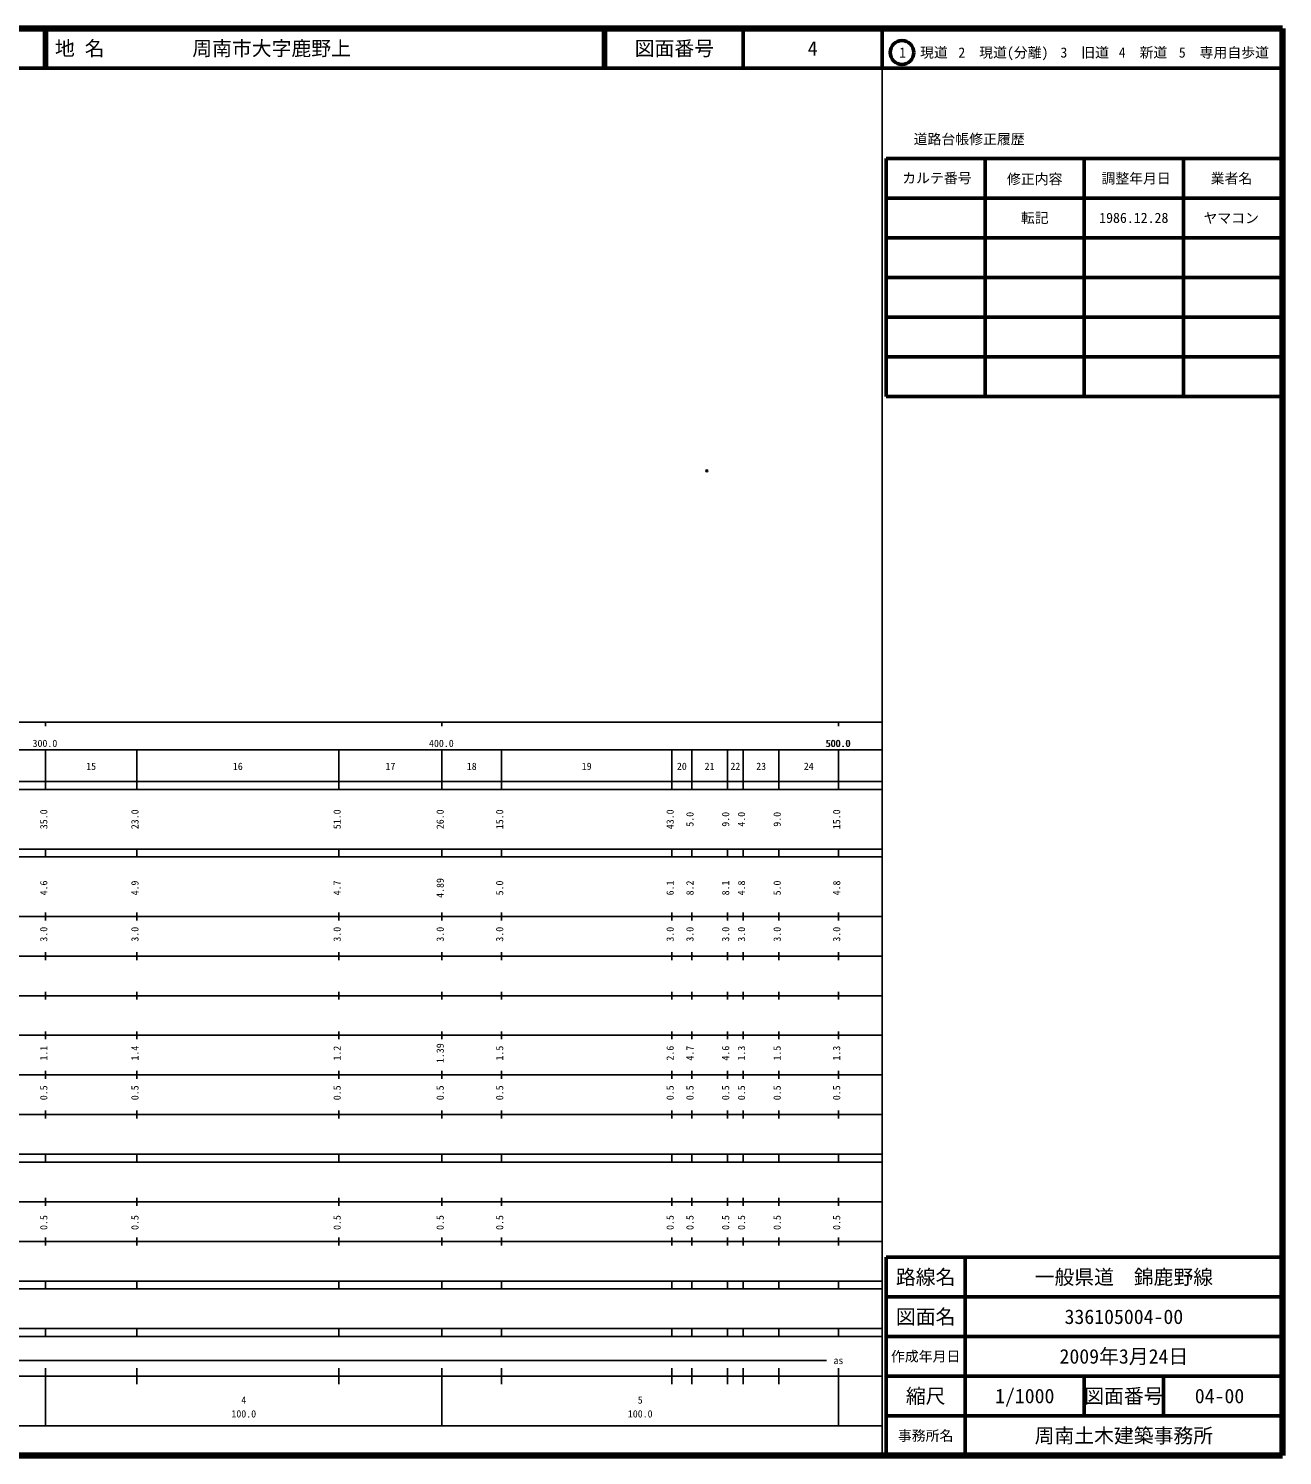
# Model space of a CAD drawing. Units: millimetres on the paper. Extents: x 40 to 680, y 20 to 380.
# Drawn here: x 363.7 to 680, y 20 to 380 of the extents above; entities that cross this region are included whole.
import ezdxf
from ezdxf.enums import TextEntityAlignment as Align

# ---------------------------------------------------------------- set-up
doc = ezdxf.new("R2010")
doc.units = ezdxf.units.MM
doc.header["$PDMODE"] = 32
doc.header["$PDSIZE"] = 0.5
doc.layers.add('M-OTRS', color=6, linetype='Continuous')
doc.layers.add('M-TTL-TXT', color=7, linetype='Continuous')
for name, color, linetype, lineweight in [('M-TTL', 2, 'Continuous', 140), ('M-TTL-BAND', 7, 'Continuous', 25), ('M-TTL-FRAM', 2, 'Continuous', 50), ('M-TTL-LINE', 7, 'Continuous', 50)]:
    doc.layers.add(name, color=color, linetype=linetype, lineweight=lineweight)
doc.styles.add('ＭＳ ゴシック', font='')
doc.styles.get('ＭＳ ゴシック').set_extended_font_data('MS Gothic')

msp = doc.modelspace()

# ---------------------------------------------------------------- linework, layer by layer
at = {"layer": 'M-OTRS'}
msp.add_point((534.775, 268.395), dxfattribs=at)
at = {"layer": 'M-TTL'}
for p, q in [((680, 380), (40, 380)), ((680, 20), (680, 380)), ((40, 20), (680, 20))]:
    msp.add_line(p, q, dxfattribs=at)
at = {"layer": 'M-TTL-BAND'}
for p, q in [((579, 20), (579, 370)), ((40, 205), (579, 205)), ((368, 205), (368, 204)), ((468, 205), (468, 204)), ((568, 205), (568, 204)), ((68, 198), (579, 198)), ((368, 188), (368, 198)), ((391, 188), (391, 198)), ((442, 188), (442, 198)), ((468, 188), (468, 198)), ((483, 188), (483, 198)), ((526, 188), (526, 198)), ((531, 188), (531, 198)), ((540, 188), (540, 198)), ((544, 188), (544, 198)), ((553, 188), (553, 198)), ((568, 188), (568, 198)), ((40, 190), (579, 190)), ((40, 188), (579, 188)), ((40, 173), (579, 173)), ((368, 171), (368, 173)), ((391, 171), (391, 173)), ((442, 171), (442, 173)), ((468, 171), (468, 173)), ((483, 171), (483, 173)), ((526, 171), (526, 173)), ((531, 171), (531, 173)), ((540, 171), (540, 173)), ((544, 171), (544, 173)), ((553, 171), (553, 173)), ((568, 171), (568, 173)), ((40, 171), (579, 171)), ((40, 156), (579, 156)), ((368, 155), (368, 157)), ((391, 155), (391, 157)), ((442, 155), (442, 157)), ((468, 155), (468, 157)), ((483, 155), (483, 157)), ((526, 155), (526, 157)), ((531, 155), (531, 157)), ((540, 155), (540, 157)), ((544, 155), (544, 157)), ((553, 155), (553, 157)), ((568, 155), (568, 157)), ((46, 146), (579, 146)), ((368, 145), (368, 147)), ((391, 145), (391, 147)), ((442, 145), (442, 147)), ((468, 145), (468, 147)), ((483, 145), (483, 147)), ((526, 145), (526, 147)), ((531, 145), (531, 147)), ((540, 145), (540, 147)), ((544, 145), (544, 147)), ((553, 145), (553, 147)), ((568, 145), (568, 147)), ((368, 135), (368, 137)), ((391, 135), (391, 137)), ((442, 135), (442, 137)), ((468, 135), (468, 137)), ((483, 135), (483, 137)), ((526, 135), (526, 137)), ((531, 135), (531, 137)), ((540, 135), (540, 137)), ((544, 135), (544, 137)), ((553, 135), (553, 137)), ((568, 135), (568, 137)), ((52, 136), (579, 136)), ((46, 126), (579, 126)), ((368, 125), (368, 127)), ((391, 125), (391, 127)), ((442, 125), (442, 127)), ((468, 125), (468, 127)), ((483, 125), (483, 127)), ((526, 125), (526, 127)), ((531, 125), (531, 127)), ((540, 125), (540, 127)), ((544, 125), (544, 127)), ((553, 125), (553, 127)), ((568, 125), (568, 127)), ((52, 116), (579, 116)), ((368, 115), (368, 117)), ((391, 115), (391, 117)), ((442, 115), (442, 117)), ((468, 115), (468, 117)), ((483, 115), (483, 117)), ((526, 115), (526, 117)), ((531, 115), (531, 117)), ((540, 115), (540, 117)), ((544, 115), (544, 117)), ((553, 115), (553, 117)), ((568, 115), (568, 117)), ((46, 106), (579, 106)), ((368, 105), (368, 107)), ((391, 105), (391, 107)), ((442, 105), (442, 107)), ((468, 105), (468, 107)), ((483, 105), (483, 107)), ((526, 105), (526, 107)), ((531, 105), (531, 107)), ((540, 105), (540, 107)), ((544, 105), (544, 107)), ((553, 105), (553, 107)), ((568, 105), (568, 107)), ((40, 96), (579, 96)), ((40, 94), (579, 94)), ((368, 94), (368, 96)), ((391, 94), (391, 96)), ((442, 94), (442, 96)), ((468, 94), (468, 96)), ((483, 94), (483, 96)), ((526, 94), (526, 96)), ((531, 94), (531, 96)), ((540, 94), (540, 96)), ((544, 94), (544, 96)), ((553, 94), (553, 96)), ((568, 94), (568, 96)), ((49, 84), (579, 84)), ((368, 83), (368, 85)), ((391, 83), (391, 85)), ((442, 83), (442, 85)), ((468, 83), (468, 85)), ((483, 83), (483, 85)), ((526, 83), (526, 85)), ((531, 83), (531, 85)), ((540, 83), (540, 85)), ((544, 83), (544, 85)), ((553, 83), (553, 85)), ((568, 83), (568, 85)), ((40, 74), (579, 74)), ((368, 73), (368, 75)), ((391, 73), (391, 75)), ((442, 73), (442, 75)), ((468, 73), (468, 75)), ((483, 73), (483, 75)), ((526, 73), (526, 75)), ((531, 73), (531, 75)), ((540, 73), (540, 75)), ((544, 73), (544, 75)), ((553, 73), (553, 75)), ((568, 73), (568, 75)), ((40, 64), (579, 64)), ((40, 62), (579, 62)), ((368, 62), (368, 64)), ((391, 62), (391, 64)), ((442, 62), (442, 64)), ((468, 62), (468, 64)), ((483, 62), (483, 64)), ((526, 62), (526, 64)), ((531, 62), (531, 64)), ((540, 62), (540, 64)), ((544, 62), (544, 64)), ((553, 62), (553, 64)), ((568, 62), (568, 64)), ((40, 52), (579, 52)), ((368, 50), (368, 52)), ((391, 50), (391, 52)), ((442, 50), (442, 52)), ((468, 50), (468, 52)), ((483, 50), (483, 52)), ((526, 50), (526, 52)), ((531, 50), (531, 52)), ((540, 50), (540, 52)), ((544, 50), (544, 52)), ((553, 50), (553, 52)), ((568, 50), (568, 52)), ((40, 50), (579, 50)), ((71, 44), (565, 44)), ((40, 40), (579, 40)), ((368, 27.5), (368, 42)), ((391, 38), (391, 42)), ((442, 38), (442, 42)), ((468, 27.5), (468, 42)), ((483, 38), (483, 42)), ((526, 38), (526, 42)), ((531, 38), (531, 42)), ((540, 38), (540, 42)), ((544, 38), (544, 42)), ((553, 38), (553, 42)), ((568, 27.5), (568, 42)), ((68, 27.5), (579, 27.5))]:
    msp.add_line(p, q, dxfattribs=at)
at = {"layer": 'M-TTL-FRAM'}
for p, q in [((580, 347.197), (580, 287.197)), ((580, 347.197), (680, 347.197)), ((580, 287.197), (680, 287.197)), ((680, 70), (580, 70)), ((580, 70), (580, 20))]:
    msp.add_line(p, q, dxfattribs=at)
at = {"layer": 'M-TTL-LINE'}
for p, q in [((367.75, 380), (367.75, 370)), ((368.25, 380), (368.25, 370)), ((508.747, 380), (508.747, 370)), ((509.247, 380), (509.247, 370)), ((543.997, 380), (543.997, 370)), ((579, 380), (579, 370)), ((40, 370), (680, 370)), ((605, 347.197), (605, 287.197)), ((630, 347.197), (630, 287.197)), ((655, 347.197), (655, 287.197)), ((580, 337.197), (680, 337.197)), ((580, 327.197), (680, 327.197)), ((580, 317.197), (680, 317.197)), ((580, 307.197), (680, 307.197)), ((580, 297.197), (680, 297.197)), ((600, 70), (600, 20)), ((680, 60), (580, 60)), ((680, 50), (580, 50)), ((680, 40), (580, 40)), ((630, 40), (630, 30)), ((650, 40), (650, 30)), ((680, 30), (580, 30))]:
    msp.add_line(p, q, dxfattribs=at)
msp.add_circle((584.031, 373.958), 3, dxfattribs=at)

# ---------------------------------------------------------------- texts
at = {"layer": 'M-TTL-BAND', "style": 'ＭＳ ゴシック'}
for s, p in [('300.0', (367.844, 198.195)), ('400.0', (467.844, 198.195)), ('500.0', (567.844, 198.195)), ('500.0', (568, 198.195)), ('15', (379.5, 192.405)), ('16', (416.5, 192.405)), ('17', (455, 192.405)), ('18', (475.5, 192.405)), ('19', (504.5, 192.405)), ('20', (528.5, 192.405)), ('21', (535.5, 192.405)), ('22', (542, 192.405)), ('23', (548.5, 192.405)), ('24', (560.5, 192.405)), ('as', (568, 42.5)), ('4', (418, 32.523)), ('5', (518, 32.523)), ('100.0', (418, 29.033)), ('100.0', (518, 29.033))]:
    msp.add_text(s, height=1.833, dxfattribs=at).set_placement(p, align=Align.BOTTOM_CENTER)
for s, p in [('35.0', (369, 180.5)), ('23.0', (392, 180.5)), ('51.0', (443, 180.5)), ('26.0', (469, 180.5)), ('15.0', (484, 180.5)), ('43.0', (527, 180.5)), ('5.0', (532, 180.5)), ('9.0', (541, 180.5)), ('4.0', (545, 180.5)), ('9.0', (554, 180.5)), ('15.0', (569, 180.5)), ('4.6', (369, 163.174)), ('4.9', (392, 163.174)), ('4.7', (443, 163.174)), ('4.89', (469, 163.174)), ('5.0', (484, 163.174)), ('6.1', (527, 163.174)), ('8.2', (532, 163.174)), ('8.1', (541, 163.174)), ('4.8', (545, 163.174)), ('5.0', (554, 163.174)), ('4.8', (569, 163.174)), ('3.0', (369, 151.5)), ('3.0', (392, 151.5)), ('3.0', (443, 151.5)), ('3.0', (469, 151.5)), ('3.0', (484, 151.5)), ('3.0', (527, 151.5)), ('3.0', (532, 151.5)), ('3.0', (541, 151.5)), ('3.0', (545, 151.5)), ('3.0', (554, 151.5)), ('3.0', (569, 151.5)), ('1.1', (369, 121.5)), ('1.4', (392, 121.5)), ('1.2', (443, 121.5)), ('1.39', (469, 121.5)), ('1.5', (484, 121.5)), ('2.6', (527, 121.5)), ('4.7', (532, 121.5)), ('4.6', (541, 121.5)), ('1.3', (545, 121.5)), ('1.5', (554, 121.5)), ('1.3', (569, 121.5)), ('0.5', (369, 111.5)), ('0.5', (392, 111.5)), ('0.5', (443, 111.5)), ('0.5', (469, 111.5)), ('0.5', (484, 111.5)), ('0.5', (527, 111.5)), ('0.5', (532, 111.5)), ('0.5', (541, 111.5)), ('0.5', (545, 111.5)), ('0.5', (554, 111.5)), ('0.5', (569, 111.5)), ('0.5', (369, 78.764)), ('0.5', (392, 78.764)), ('0.5', (443, 78.764)), ('0.5', (469, 78.764)), ('0.5', (484, 78.764)), ('0.5', (527, 78.764)), ('0.5', (532, 78.764)), ('0.5', (541, 78.764)), ('0.5', (545, 78.764)), ('0.5', (554, 78.764)), ('0.5', (569, 78.764))]:
    msp.add_text(s, height=1.833, rotation=90, dxfattribs=at).set_placement(p, align=Align.BOTTOM_CENTER)
at = {"layer": 'M-TTL-TXT', "style": 'ＭＳ ゴシック'}
for s, p in [('地 名', (370.38, 375)), ('周南市大字鹿野上', (405.024, 375))]:
    msp.add_text(s, height=3.666, dxfattribs=at).set_placement(p, align=Align.MIDDLE_LEFT)
for s, height, p in [('図面番号', 3.666, (526.622, 375)), ('4', 3.666, (561.497, 375)), ('1\u3000現道', 2.566, (589.448, 373.958)), ('2\u3000現道(分離)', 2.566, (609.619, 373.958)), ('3\u3000旧道', 2.566, (630.121, 373.958)), ('4\u3000新道', 2.566, (644.824, 373.958)), ('5\u3000専用自歩道', 2.566, (665.228, 373.958)), ('道路台帳修正履歴', 2.566, (600.968, 352.113)), ('カルテ番号', 2.566, (592.839, 342.277)), ('修正内容', 2.566, (617.509, 342.023)), ('調整年月日', 2.566, (643.089, 342.197)), ('業者名', 2.566, (667.134, 342.197)), ('転記', 2.566, (617.5, 332.245)), ('1986.12.28', 2.566, (642.5, 332.245)), ('ヤマコン', 2.566, (667.077, 332.189)), ('路線名', 3.666, (590, 65)), ('路線名', 3.666, (590, 65)), ('一般県道\u3000錦鹿野線', 3.666, (640, 65)), ('図面名', 3.666, (590, 55)), ('図面名', 3.666, (590, 55)), ('336105004-00', 3.666, (640, 55)), ('2009年3月24日', 3.666, (640, 45)), ('作成年月日', 2.566, (590, 45)), ('作成年月日', 2.566, (590, 45)), ('縮尺', 3.666, (590, 35)), ('縮尺', 3.666, (590, 35)), ('1/1000', 3.666, (615, 35)), ('図面番号', 3.666, (640, 35)), ('図面番号', 3.666, (640, 35)), ('04-00', 3.666, (664.125, 35)), ('事務所名', 2.566, (590, 25)), ('事務所名', 2.566, (590, 25)), ('周南土木建築事務所', 3.666, (640, 25))]:
    msp.add_text(s, height=height, dxfattribs=at).set_placement(p, align=Align.MIDDLE_CENTER)

doc.saveas('drawing.dxf')
